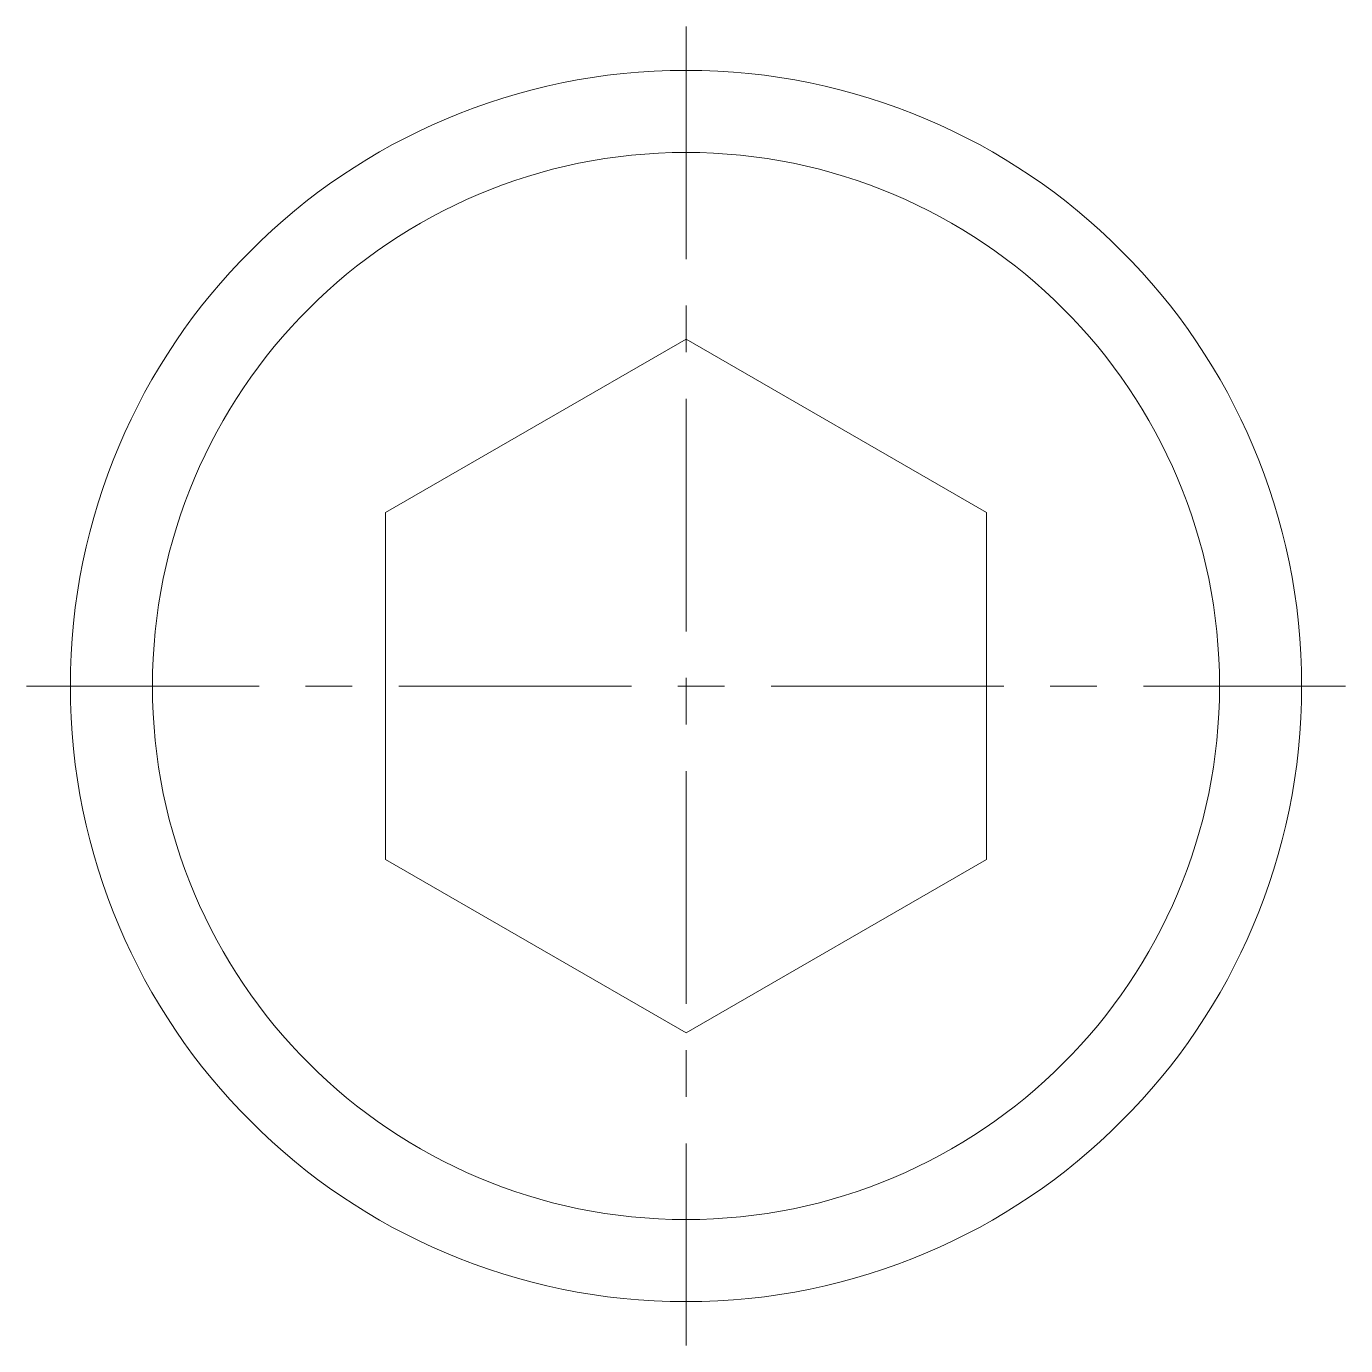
# Model space of a CAD drawing. Header units: millimetres. Extents: x -45 to 45, y -45 to 45.
import ezdxf

# ---------------------------------------------------------------- set-up
doc = ezdxf.new("R2010")
doc.units = ezdxf.units.MM
doc.header["$LTSCALE"] = 0.5
doc.linetypes.add('CENTER', pattern=[50.8, 31.75, -6.35, 6.35, -6.35])
doc.layers.get('0').update_dxf_attribs({"color": 9, "lineweight": 15})

msp = doc.modelspace()

# ---------------------------------------------------------------- linework, layer by layer
at = {"color": 1, "linetype": 'CENTER'}
for p, q in [((0, 45), (0, -45)), ((-45, 0), (45, 0))]:
    msp.add_line(p, q, dxfattribs=at)
at = {"ltscale": 0.5}
msp.add_lwpolyline([(-20.5, -11.836), (0, -23.671), (20.5, -11.836), (20.5, 11.836), (0, 23.671), (-20.5, 11.836)], close=True, dxfattribs=at)
for radius in [42, 36.4]:
    msp.add_circle((0, 0), radius, dxfattribs=at)

doc.saveas('drawing.dxf')
